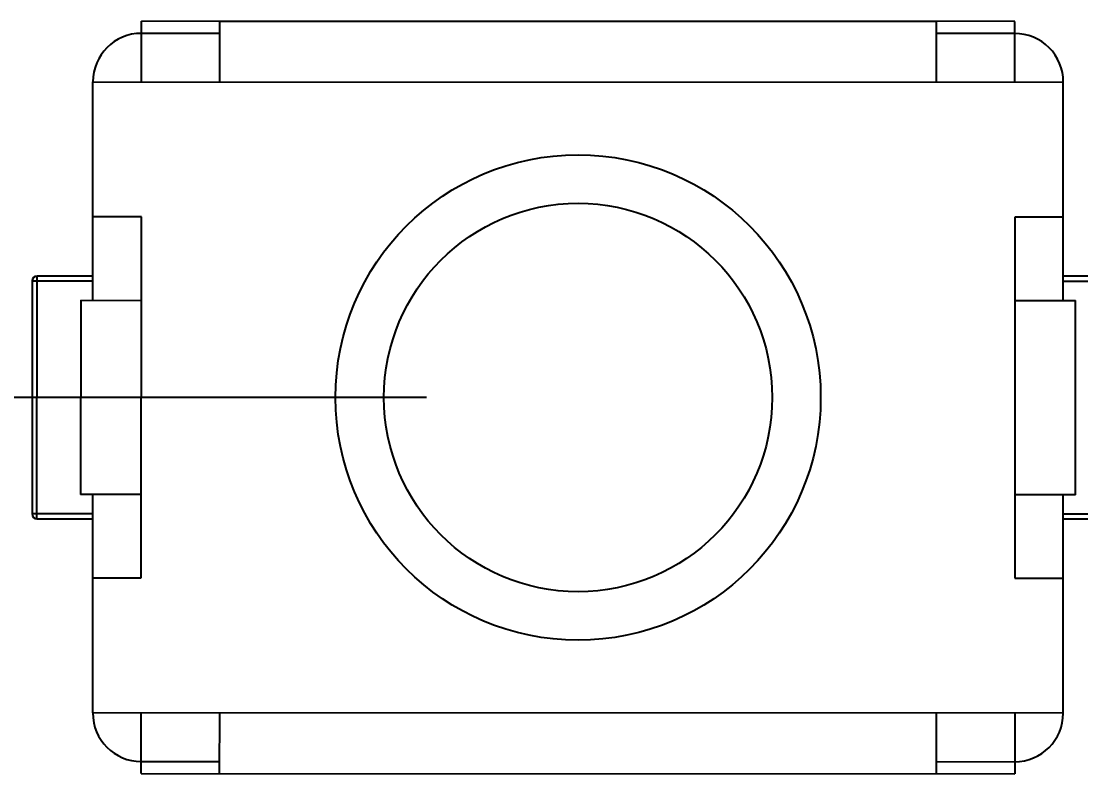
# Model space of a CAD drawing. Header units: millimetres. Extents: x 453.6 to 545.9, y 214.7 to 294.3.
# Drawn here: x 479.978 to 484.346, y 274.878 to 278.024 of the extents above; entities that cross this region are included whole.
import ezdxf

# ---------------------------------------------------------------- set-up
doc = ezdxf.new("R2010")
doc.units = ezdxf.units.MM
doc.header["$LTSCALE"] = 30.734
doc.header["$PDMODE"] = 3
doc.header["$PDSIZE"] = 0.3125
doc.layers.get('0').update_dxf_attribs({"linetype": 'CONTINUOUS'})
doc.layers.get('Defpoints').update_dxf_attribs({"linetype": 'CONTINUOUS'})
doc.layers.add('dim', color=6, linetype='CONTINUOUS', lineweight=9)
doc.styles.add('Verdana', font='verdana.ttf', dxfattribs={"height": 2.5})
doc.dimstyles.new('aaaaaaaa 3.0', dxfattribs={"dimtxt": 2.5, "dimasz": 1.5, "dimexe": 1.25, "dimexo": 0.625, "dimtad": 1, "dimdec": 1, "dimzin": 9, "dimdsep": 46, "dimtxsty": 'Verdana', "dimcen": 0, "dimazin": 0, "dimtfac": 1, "dimtofl": 0, "dimtmove": 0, "dimatfit": 3, "dimfxl": 1, "dimlwd": 25, "dimlwe": 25, "dimarcsym": 0})

# ---------------------------------------------------------------- blocks, each defined once
blk = doc.blocks.new('*D45')
at = {"layer": 'Defpoints', "color": 0}
for p in [(482.2733, 276.4739), (457.1679, 262.0629), (482.2708, 262.0629)]:
    blk.add_point(p, dxfattribs=at)
at = {"layer": 'dim', "color": 0, "lineweight": 25}
for p, q in [((481.6483, 276.4739), (455.9179, 276.4739)), ((457.1679, 274.9739), (457.1679, 263.5629)), ((481.6458, 262.0629), (455.9179, 262.0629))]:
    blk.add_line(p, q, dxfattribs=at)
at = {"layer": 'dim', "color": 0}
for points in [[(457.4179, 274.9739), (456.9179, 274.9739), (457.1679, 276.4739)], [(456.9179, 263.5629), (457.4179, 263.5629), (457.1679, 262.0629)]]:
    blk.add_solid(points, dxfattribs=at)
at = {"layer": 'dim', "color": 0, "insert": (455.2887, 269.2684), "char_height": 2.5, "attachment_point": 5, "rotation": 90, "style": 'Verdana'}
blk.add_mtext('14.4', dxfattribs=at)

msp = doc.modelspace()

# ---------------------------------------------------------------- linework, layer by layer
at = {"linetype": 'Continuous'}
for p, q in [((480.4735, 277.7742), (480.4736, 278.0242)), ((484.0736, 278.0236), (480.4736, 278.0242)), ((480.7966, 277.7742), (480.7967, 278.0242)), ((483.7505, 278.0224), (480.7967, 278.0229)), ((483.7504, 277.7737), (483.7505, 278.0237)), ((484.0735, 277.7736), (484.0736, 278.0236)), ((480.7966, 277.9742), (480.4736, 277.9742)), ((484.0736, 277.9736), (483.7505, 277.9737)), ((480.2734, 276.8743), (480.2735, 277.7743)), ((480.2735, 277.7743), (484.2735, 277.7736)), ((484.2734, 276.8736), (484.2735, 277.7736)), ((480.4734, 277.2178), (480.2734, 277.2178)), ((480.4732, 275.7307), (480.4734, 277.2178)), ((484.0734, 277.2172), (484.0732, 275.73)), ((484.2734, 277.2171), (484.0734, 277.2172)), ((480.0234, 276.9543), (480.0232, 275.9943)), ((480.0234, 276.9543), (480.2734, 276.9543)), ((480.0432, 275.9743), (480.0434, 276.9743)), ((480.2734, 276.9743), (480.0434, 276.9743)), ((484.5034, 276.9735), (484.2734, 276.9736)), ((484.2734, 276.9536), (484.5234, 276.9535)), ((480.2234, 276.8743), (480.2232, 276.0743)), ((480.2234, 276.8743), (480.4734, 276.8742)), ((484.0734, 276.8736), (484.3234, 276.8736)), ((484.3232, 276.0736), (484.3234, 276.8736)), ((480.4732, 276.0742), (480.2232, 276.0743)), ((480.2731, 275.1743), (480.2732, 276.0743)), ((484.3232, 276.0736), (484.0732, 276.0736)), ((484.2731, 275.1736), (484.2732, 276.0736)), ((480.2732, 275.9943), (480.0232, 275.9943)), ((484.5232, 275.9935), (484.2732, 275.9936)), ((480.0432, 275.9743), (480.2732, 275.9743)), ((484.2732, 275.9736), (484.5032, 275.9735)), ((480.2732, 275.7307), (480.4732, 275.7307)), ((484.0732, 275.73), (484.2732, 275.73)), ((484.2731, 275.1736), (480.2731, 275.1743)), ((480.473, 274.9242), (480.4731, 275.1742)), ((480.7961, 274.9242), (480.7962, 275.1742)), ((483.75, 275.1737), (483.7499, 274.9237)), ((484.0731, 275.1736), (484.073, 274.9236)), ((480.473, 274.9742), (480.7961, 274.9742)), ((483.75, 274.9737), (484.073, 274.9736)), ((480.473, 274.9242), (484.073, 274.9236))]:
    msp.add_line(p, q, dxfattribs=at)
for radius in [1, 0.8]:
    msp.add_circle((482.2733, 276.4739), radius, dxfattribs=at)
for centre, radius, start, end in [((480.4735, 277.7742), 0.2, 89.9899, 179.9899), ((484.0735, 277.7736), 0.2, 359.9899, 89.9899), ((480.0434, 276.9543), 0.02, 89.9899, 179.9899), ((480.0432, 275.9943), 0.02, 179.9899, 269.9899), ((480.4731, 275.1742), 0.2, 179.9899, 269.9899), ((484.0731, 275.1736), 0.2, 269.9899, 359.9899)]:
    msp.add_arc(centre, radius, start, end, dxfattribs=at)

# ---------------------------------------------------------------- dimensions: what is measured, and where the dimension line sits
at = {"layer": 'dim'}
dim = msp.add_linear_dim(base=(457.1679, 262.0629), p1=(482.2733, 276.4739), p2=(482.2708, 262.0629), angle=90, dimstyle='aaaaaaaa 3.0', dxfattribs=at)
dim.commit()
dim.dimension.update_dxf_attribs({"geometry": '*D45', "text_midpoint": (457.1679, 269.2684), "dimtype": 160})

doc.saveas('drawing.dxf')
